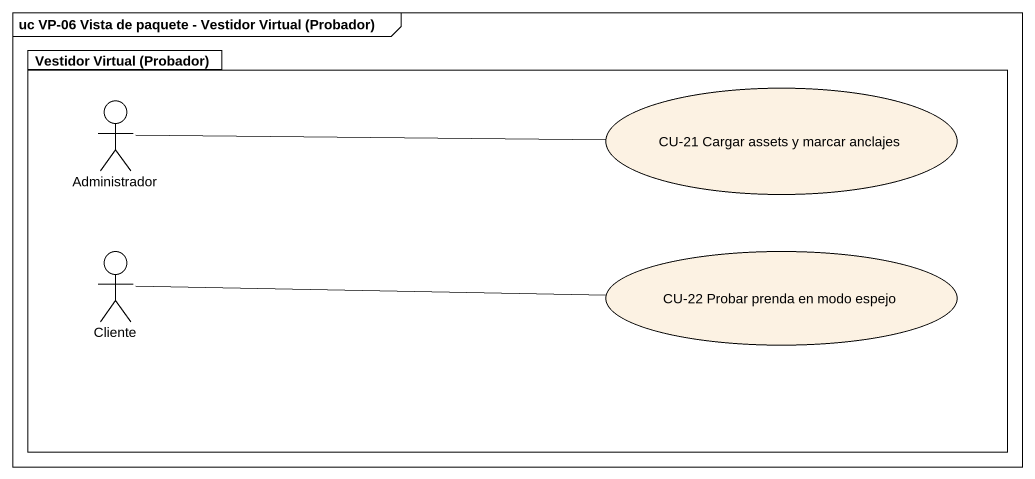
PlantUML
@startuml
mainframe uc VP-06 Vista de paquete - Vestidor Virtual (Probador)
package "Vestidor Virtual (Probador)" as Vestidor_Virtual_Probador {
  actor Administrador
  usecase "CU-21 Cargar assets y marcar anclajes" as CU_21_Cargar_assets_y
  actor Cliente
  usecase "CU-22 Probar prenda en modo espejo" as CU_22_Probar_prenda_en_modo
}
Administrador -right- CU_21_Cargar_assets_y
Cliente -right- CU_22_Probar_prenda_en_modo
@enduml
